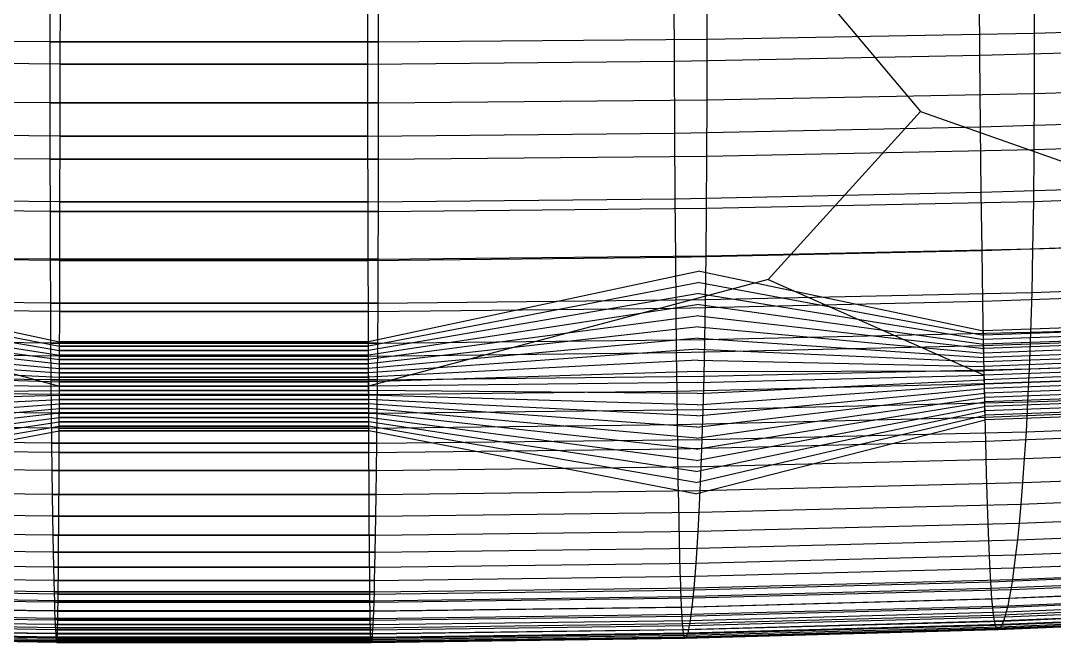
# Model space of a CAD drawing. Extents: x -483 to 483, y 0 to 271.
# Drawn here: x -17.4 to 75.5, y 0.1 to 55.9 of the extents above; entities that cross this region are included whole.
import ezdxf

# ---------------------------------------------------------------- set-up
doc = ezdxf.new("R2010")
doc.units = 0

msp = doc.modelspace()

# ---------------------------------------------------------------- linework, layer by layer
at = {"layer": 'default', "color": 1, "linetype": 'CONTINUOUS'}
for p, q in [((34.955, 81.644, 702.507), (63.481, 47.784, 293.899)), ((63.481, 47.784, 293.899), (49.802, 32.685, 120.089)), ((63.481, 47.784, 293.899), (101.497, 34.378, 123.605)), ((-49.802, 32.685, 120.089), (-13.891, 23.08, 13.688)), ((-43.635, 33.411, -22.174), (-13.877, 27.08, 14.487)), ((43.635, 33.411, -22.174), (13.877, 27.08, 14.487)), ((49.802, 32.685, 120.089), (13.891, 23.08, 13.688)), ((49.802, 32.685, 120.089), (69.2, 24.065, 16.693)), ((-43.616, 32.411, -21.831), (-13.878, 26.68, 14.413)), ((43.616, 32.411, -21.831), (13.878, 26.68, 14.413)), ((-43.597, 31.411, -21.488), (-13.88, 26.28, 14.339)), ((43.597, 31.411, -21.488), (13.88, 26.28, 14.339)), ((-43.578, 30.411, -21.145), (-13.881, 25.88, 14.265)), ((43.578, 30.411, -21.145), (13.881, 25.88, 14.265)), ((-43.559, 29.411, -20.802), (-13.882, 25.48, 14.184)), ((43.559, 29.411, -20.802), (13.882, 25.48, 14.184)), ((-43.54, 28.411, -20.459), (-13.884, 25.08, 14.101)), ((43.54, 28.411, -20.459), (13.884, 25.08, 14.101)), ((-43.521, 27.411, -20.116), (-13.885, 24.68, 14.019)), ((43.521, 27.411, -20.116), (13.885, 24.68, 14.019)), ((-43.502, 26.411, -19.772), (-13.887, 24.28, 13.936)), ((43.502, 26.411, -19.772), (13.887, 24.28, 13.936)), ((-43.483, 25.411, -19.429), (-13.888, 23.88, 13.853)), ((43.483, 25.411, -19.429), (13.888, 23.88, 13.853)), ((-43.464, 24.411, -19.086), (-13.89, 23.48, 13.771)), ((43.464, 24.411, -19.086), (13.89, 23.48, 13.771)), ((-43.445, 23.411, -18.743), (-13.891, 23.08, 13.688)), ((43.445, 23.411, -18.743), (13.891, 23.08, 13.688)), ((-43.426, 22.411, -18.4), (-13.892, 22.68, 13.605)), ((43.426, 22.411, -18.4), (13.892, 22.68, 13.605)), ((-43.407, 21.411, -18.057), (-13.894, 22.28, 13.522)), ((-43.388, 20.411, -17.714), (-13.896, 21.88, 13.43)), ((-43.369, 19.411, -17.371), (-13.897, 21.48, 13.338)), ((43.407, 21.411, -18.057), (13.894, 22.28, 13.522)), ((43.388, 20.411, -17.714), (13.896, 21.88, 13.43)), ((43.369, 19.411, -17.371), (13.897, 21.48, 13.338)), ((-43.35, 18.41, -17.028), (-13.899, 21.08, 13.247)), ((-43.331, 17.41, -16.685), (-13.9, 20.68, 13.155)), ((43.35, 18.41, -17.028), (13.899, 21.08, 13.247)), ((43.331, 17.41, -16.685), (13.9, 20.68, 13.155)), ((-43.312, 16.41, -16.342), (-13.902, 20.28, 13.063)), ((-43.293, 15.41, -15.999), (-13.904, 19.88, 12.972)), ((43.312, 16.41, -16.342), (13.902, 20.28, 13.063)), ((43.293, 15.41, -15.999), (13.904, 19.88, 12.972)), ((-43.274, 14.41, -15.655), (-13.905, 19.48, 12.88)), ((-43.255, 13.41, -15.312), (-13.907, 19.08, 12.783)), ((43.274, 14.41, -15.655), (13.905, 19.48, 12.88)), ((43.255, 13.41, -15.312), (13.907, 19.08, 12.783)), ((69.33, 18.146, 15.304), (96.813, 19.181, 18.3)), ((41.67, 17.458, 13.299), (69.33, 18.146, 15.304)), ((69.407, 15.186, 14.475), (69.33, 18.146, 15.304)), ((-13.916, 17.119, 12.287), (-41.67, 17.458, 13.299)), ((-13.93, 14.139, 11.451), (-13.916, 17.119, 12.287)), ((-13.916, 17.119, 12.287), (13.916, 17.119, 12.287)), ((13.916, 17.119, 12.287), (-13.916, 17.119, 12.287)), ((13.916, 17.119, 12.287), (41.67, 17.458, 13.299)), ((13.93, 14.139, 11.451), (13.916, 17.119, 12.287)), ((41.716, 14.485, 12.465), (41.67, 17.458, 13.299)), ((69.462, 13.341, 13.894), (69.407, 15.186, 14.475)), ((-13.941, 12.28, 10.864), (-13.93, 14.139, 11.451)), ((13.941, 12.28, 10.864), (13.93, 14.139, 11.451)), ((41.748, 12.63, 11.88), (41.716, 14.485, 12.465)), ((69.521, 11.53, 13.259), (69.462, 13.341, 13.894)), ((-13.952, 10.457, 10.223), (-13.941, 12.28, 10.864)), ((13.952, 10.457, 10.223), (13.941, 12.28, 10.864)), ((41.784, 10.811, 11.241), (41.748, 12.63, 11.88)), ((69.581, 9.916, 12.618), (69.521, 11.53, 13.259)), ((-13.963, 8.831, 9.575), (-13.952, 10.457, 10.223)), ((13.963, 8.831, 9.575), (13.952, 10.457, 10.223)), ((41.82, 9.189, 10.596), (41.784, 10.811, 11.241)), ((69.642, 8.466, 11.968), (69.581, 9.916, 12.618)), ((-13.975, 7.371, 8.919), (-13.963, 8.831, 9.575)), ((13.975, 7.371, 8.919), (13.963, 8.831, 9.575)), ((41.856, 7.732, 9.942), (41.82, 9.189, 10.596)), ((69.704, 7.161, 11.304), (69.642, 8.466, 11.968)), ((41.893, 6.422, 9.273), (41.856, 7.732, 9.942)), ((-13.987, 6.057, 8.248), (-13.975, 7.371, 8.919)), ((13.987, 6.057, 8.248), (13.975, 7.371, 8.919)), ((69.767, 5.98, 10.627), (69.704, 7.161, 11.304)), ((69.796, 5.501, 10.32), (97.464, 6.628, 13.366)), ((-13.999, 4.867, 7.565), (-13.987, 6.057, 8.248)), ((13.999, 4.867, 7.565), (13.987, 6.057, 8.248)), ((41.931, 5.235, 8.592), (41.893, 6.422, 9.273)), ((69.796, 5.501, 10.32), (69.767, 5.98, 10.627)), ((-14.004, 4.385, 7.254), (-41.948, 4.754, 8.283)), ((-14.004, 4.385, 7.254), (-13.999, 4.867, 7.565)), ((14.004, 4.385, 7.254), (13.999, 4.867, 7.565)), ((14.004, 4.385, 7.254), (41.948, 4.754, 8.283)), ((41.948, 4.754, 8.283), (41.931, 5.235, 8.592)), ((41.948, 4.754, 8.283), (69.796, 5.501, 10.32)), ((-14.004, 4.385, 7.254), (14.004, 4.385, 7.254)), ((14.004, 4.385, 7.254), (-14.004, 4.385, 7.254))]:
    msp.add_line(p, q, dxfattribs=at)
at = {"layer": 'default', "color": 5, "linetype": 'CONTINUOUS'}
for p, q in [((73.681, 60.675, -31.245), (73.694, 54.83, -31.388)), ((-14.746, 59.917, -34.804), (-14.748, 54.032, -34.945)), ((14.746, 59.917, -34.804), (14.748, 54.032, -34.945)), ((44.268, 60.166, -33.611), (44.276, 54.295, -33.753)), ((44.276, 54.295, -33.753), (73.694, 54.83, -31.388)), ((73.694, 54.83, -31.388), (73.688, 49.389, -31.319)), ((73.694, 54.83, -31.388), (102.897, 55.634, -27.848)), ((-14.748, 54.032, -34.945), (-44.276, 54.295, -33.753)), ((-14.748, 54.032, -34.945), (-14.747, 48.554, -34.873)), ((-14.748, 54.032, -34.945), (14.748, 54.032, -34.945)), ((14.748, 54.032, -34.945), (-14.748, 54.032, -34.945)), ((14.748, 54.032, -34.945), (14.747, 48.554, -34.873)), ((14.748, 54.032, -34.945), (44.276, 54.295, -33.753)), ((44.276, 54.295, -33.753), (44.272, 48.829, -33.682)), ((73.688, 49.389, -31.319), (102.888, 50.232, -27.783)), ((44.272, 48.829, -33.682), (73.688, 49.389, -31.319)), ((73.688, 49.389, -31.319), (73.662, 44.349, -31.04)), ((-14.747, 48.554, -34.873), (-44.272, 48.829, -33.682)), ((-14.747, 48.554, -34.873), (-14.742, 43.479, -34.587)), ((-14.747, 48.554, -34.873), (14.747, 48.554, -34.873)), ((14.747, 48.554, -34.873), (-14.747, 48.554, -34.873)), ((14.747, 48.554, -34.873), (14.742, 43.479, -34.587)), ((14.747, 48.554, -34.873), (44.272, 48.829, -33.682)), ((44.272, 48.829, -33.682), (44.256, 43.766, -33.399)), ((73.662, 44.349, -31.04), (102.852, 45.227, -27.509)), ((-14.742, 43.479, -34.587), (-44.256, 43.766, -33.399)), ((14.742, 43.479, -34.587), (44.256, 43.766, -33.399)), ((44.256, 43.766, -33.399), (44.228, 39.092, -32.892)), ((44.256, 43.766, -33.399), (73.662, 44.349, -31.04)), ((73.662, 44.349, -31.04), (73.615, 39.697, -30.539)), ((-14.742, 43.479, -34.587), (-14.733, 38.794, -34.078)), ((-14.742, 43.479, -34.587), (14.742, 43.479, -34.587)), ((14.742, 43.479, -34.587), (-14.742, 43.479, -34.587)), ((14.742, 43.479, -34.587), (14.733, 38.794, -34.078)), ((73.615, 39.697, -30.539), (102.787, 40.606, -27.017)), ((-14.733, 38.794, -34.078), (-44.228, 39.092, -32.892)), ((14.733, 38.794, -34.078), (44.228, 39.092, -32.892)), ((44.228, 39.092, -32.892), (44.188, 34.799, -32.176)), ((44.228, 39.092, -32.892), (73.615, 39.697, -30.539)), ((73.615, 39.697, -30.539), (73.549, 35.423, -29.83)), ((-14.733, 38.794, -34.078), (-14.72, 34.492, -33.359)), ((-14.733, 38.794, -34.078), (14.733, 38.794, -34.078)), ((14.733, 38.794, -34.078), (-14.733, 38.794, -34.078)), ((14.733, 38.794, -34.078), (14.72, 34.492, -33.359)), ((73.549, 35.423, -29.83), (102.695, 36.362, -26.318)), ((44.188, 34.799, -32.176), (73.549, 35.423, -29.83)), ((73.549, 35.423, -29.83), (73.463, 31.505, -28.915)), ((-14.72, 34.492, -33.359), (-44.188, 34.799, -32.176)), ((-14.72, 34.492, -33.359), (-14.704, 30.547, -32.432)), ((-14.72, 34.492, -33.359), (14.72, 34.492, -33.359)), ((14.72, 34.492, -33.359), (-14.72, 34.492, -33.359)), ((14.72, 34.492, -33.359), (14.704, 30.547, -32.432)), ((14.72, 34.492, -33.359), (44.188, 34.799, -32.176)), ((44.188, 34.799, -32.176), (44.137, 30.863, -31.253)), ((43.635, 33.411, -22.174), (69.126, 28.064, 17.49)), ((43.616, 32.411, -21.831), (69.132, 27.664, 17.416)), ((73.463, 31.505, -28.915), (102.576, 32.471, -25.415)), ((-14.704, 30.547, -32.432), (-44.137, 30.863, -31.253)), ((14.704, 30.547, -32.432), (44.137, 30.863, -31.253)), ((43.597, 31.411, -21.488), (69.139, 27.264, 17.342)), ((44.137, 30.863, -31.253), (44.075, 27.265, -30.129)), ((44.137, 30.863, -31.253), (73.463, 31.505, -28.915)), ((73.463, 31.505, -28.915), (73.359, 27.923, -27.8)), ((-14.704, 30.547, -32.432), (-14.684, 26.941, -31.303)), ((-14.704, 30.547, -32.432), (14.704, 30.547, -32.432)), ((14.704, 30.547, -32.432), (-14.704, 30.547, -32.432)), ((14.704, 30.547, -32.432), (14.684, 26.941, -31.303)), ((43.578, 30.411, -21.145), (69.146, 26.864, 17.268)), ((43.559, 29.411, -20.802), (69.154, 26.464, 17.188)), ((73.359, 27.923, -27.8), (102.431, 28.913, -24.315)), ((43.54, 28.411, -20.459), (69.161, 26.064, 17.105)), ((44.075, 27.265, -30.129), (73.359, 27.923, -27.8)), ((73.359, 27.923, -27.8), (73.237, 24.65, -26.499)), ((-14.684, 26.941, -31.303), (-44.075, 27.265, -30.129)), ((-14.684, 26.941, -31.303), (-14.661, 23.646, -29.985)), ((-14.684, 26.941, -31.303), (14.684, 26.941, -31.303)), ((14.684, 26.941, -31.303), (-14.684, 26.941, -31.303)), ((14.684, 26.941, -31.303), (14.661, 23.646, -29.985)), ((14.684, 26.941, -31.303), (44.075, 27.265, -30.129)), ((43.521, 27.411, -20.116), (69.169, 25.664, 17.023)), ((44.075, 27.265, -30.129), (44.002, 23.978, -28.817)), ((43.502, 26.411, -19.772), (69.177, 25.264, 16.94)), ((43.483, 25.411, -19.429), (69.185, 24.864, 16.858)), ((73.237, 24.65, -26.499), (102.262, 25.663, -23.03)), ((43.464, 24.411, -19.086), (69.192, 24.465, 16.775)), ((44.002, 23.978, -28.817), (73.237, 24.65, -26.499)), ((73.237, 24.65, -26.499), (73.101, 21.676, -25.038)), ((-14.661, 23.646, -29.985), (-44.002, 23.978, -28.817)), ((-14.661, 23.646, -29.985), (-14.635, 20.652, -28.507)), ((-14.661, 23.646, -29.985), (14.661, 23.646, -29.985)), ((14.661, 23.646, -29.985), (-14.661, 23.646, -29.985)), ((14.661, 23.646, -29.985), (14.635, 20.652, -28.507)), ((14.661, 23.646, -29.985), (44.002, 23.978, -28.817)), ((43.407, 21.411, -18.057), (69.216, 23.265, 16.526)), ((43.426, 22.411, -18.4), (69.208, 23.665, 16.61)), ((43.445, 23.411, -18.743), (69.2, 24.065, 16.693)), ((44.002, 23.978, -28.817), (43.921, 20.99, -27.345)), ((43.369, 19.411, -17.371), (69.233, 22.465, 16.343)), ((43.388, 20.411, -17.714), (69.224, 22.865, 16.435)), ((73.101, 21.676, -25.038), (102.071, 22.709, -21.588)), ((43.331, 17.41, -16.685), (69.25, 21.665, 16.16)), ((43.35, 18.41, -17.028), (69.241, 22.065, 16.252)), ((43.921, 20.99, -27.345), (73.101, 21.676, -25.038)), ((73.101, 21.676, -25.038), (72.954, 18.99, -23.468)), ((-14.635, 20.652, -28.507), (-43.921, 20.99, -27.345)), ((-14.635, 20.652, -28.507), (-14.607, 17.948, -26.918)), ((-14.635, 20.652, -28.507), (14.635, 20.652, -28.507)), ((14.635, 20.652, -28.507), (-14.635, 20.652, -28.507)), ((14.635, 20.652, -28.507), (14.607, 17.948, -26.918)), ((14.635, 20.652, -28.507), (43.921, 20.99, -27.345)), ((43.274, 14.41, -15.655), (69.275, 20.465, 15.886)), ((43.293, 15.41, -15.999), (69.267, 20.865, 15.977)), ((43.312, 16.41, -16.342), (69.258, 21.265, 16.069)), ((43.921, 20.99, -27.345), (43.833, 18.292, -25.761)), ((43.255, 13.41, -15.312), (69.285, 20.065, 15.789)), ((72.954, 18.99, -23.468), (101.867, 20.04, -20.036)), ((43.833, 18.292, -25.761), (72.954, 18.99, -23.468)), ((72.954, 18.99, -23.468), (72.8, 16.573, -21.826)), ((-14.607, 17.948, -26.918), (-43.833, 18.292, -25.761)), ((-14.607, 17.948, -26.918), (-14.578, 15.515, -25.256)), ((-14.607, 17.948, -26.918), (14.607, 17.948, -26.918)), ((14.607, 17.948, -26.918), (-14.607, 17.948, -26.918)), ((14.607, 17.948, -26.918), (14.578, 15.515, -25.256)), ((14.607, 17.948, -26.918), (43.833, 18.292, -25.761)), ((43.833, 18.292, -25.761), (43.742, 15.864, -24.107)), ((72.8, 16.573, -21.826), (101.653, 17.639, -18.414)), ((-14.578, 15.515, -25.256), (-43.742, 15.864, -24.107)), ((14.578, 15.515, -25.256), (43.742, 15.864, -24.107)), ((43.742, 15.864, -24.107), (43.648, 13.696, -22.422)), ((43.742, 15.864, -24.107), (72.8, 16.573, -21.826)), ((72.8, 16.573, -21.826), (72.644, 14.414, -20.155)), ((-14.578, 15.515, -25.256), (-14.548, 13.342, -23.565)), ((-14.578, 15.515, -25.256), (14.578, 15.515, -25.256)), ((14.578, 15.515, -25.256), (-14.578, 15.515, -25.256)), ((14.578, 15.515, -25.256), (14.548, 13.342, -23.565)), ((72.644, 14.414, -20.155), (101.435, 15.494, -16.762)), ((43.648, 13.696, -22.422), (72.644, 14.414, -20.155)), ((72.644, 14.414, -20.155), (72.487, 12.486, -18.468)), ((-14.548, 13.342, -23.565), (-43.648, 13.696, -22.422)), ((-14.548, 13.342, -23.565), (-14.518, 11.402, -21.858)), ((-14.548, 13.342, -23.565), (14.548, 13.342, -23.565)), ((14.548, 13.342, -23.565), (-14.548, 13.342, -23.565)), ((14.548, 13.342, -23.565), (14.518, 11.402, -21.858)), ((14.548, 13.342, -23.565), (43.648, 13.696, -22.422)), ((43.648, 13.696, -22.422), (43.554, 11.76, -20.722)), ((72.487, 12.486, -18.468), (101.216, 13.579, -15.095)), ((43.554, 11.76, -20.722), (72.487, 12.486, -18.468)), ((72.487, 12.486, -18.468), (72.33, 10.774, -16.79)), ((-14.518, 11.402, -21.858), (-43.554, 11.76, -20.722)), ((-14.518, 11.402, -21.858), (-14.488, 9.679, -20.16)), ((-14.518, 11.402, -21.858), (14.518, 11.402, -21.858)), ((14.518, 11.402, -21.858), (-14.518, 11.402, -21.858)), ((14.518, 11.402, -21.858), (14.488, 9.679, -20.16)), ((14.518, 11.402, -21.858), (43.554, 11.76, -20.722)), ((43.554, 11.76, -20.722), (43.46, 10.041, -19.03)), ((72.33, 10.774, -16.79), (100.997, 11.878, -13.437)), ((43.46, 10.041, -19.03), (72.33, 10.774, -16.79)), ((72.33, 10.774, -16.79), (72.175, 9.258, -15.132)), ((72.175, 9.258, -15.132), (100.781, 10.372, -11.799)), ((-14.488, 9.679, -20.16), (-43.46, 10.041, -19.03)), ((-14.488, 9.679, -20.16), (-14.458, 8.154, -18.484)), ((-14.488, 9.679, -20.16), (14.488, 9.679, -20.16)), ((14.488, 9.679, -20.16), (-14.488, 9.679, -20.16)), ((14.488, 9.679, -20.16), (14.458, 8.154, -18.484)), ((14.488, 9.679, -20.16), (43.46, 10.041, -19.03)), ((43.46, 10.041, -19.03), (43.368, 8.519, -17.36)), ((-14.458, 8.154, -18.484), (-43.368, 8.519, -17.36)), ((14.458, 8.154, -18.484), (43.368, 8.519, -17.36)), ((43.368, 8.519, -17.36), (43.277, 7.172, -15.726)), ((43.368, 8.519, -17.36), (72.175, 9.258, -15.132)), ((72.175, 9.258, -15.132), (72.023, 7.917, -13.511)), ((72.023, 7.917, -13.511), (100.57, 9.039, -10.197)), ((-14.458, 8.154, -18.484), (-14.429, 6.805, -16.843)), ((-14.458, 8.154, -18.484), (14.458, 8.154, -18.484)), ((14.458, 8.154, -18.484), (-14.458, 8.154, -18.484)), ((14.458, 8.154, -18.484), (14.429, 6.805, -16.843)), ((43.277, 7.172, -15.726), (72.023, 7.917, -13.511)), ((72.023, 7.917, -13.511), (71.875, 6.738, -11.922)), ((71.875, 6.738, -11.922), (100.363, 7.867, -8.626)), ((-14.429, 6.805, -16.843), (-43.277, 7.172, -15.726)), ((-14.429, 6.805, -16.843), (-14.401, 5.618, -15.236)), ((-14.429, 6.805, -16.843), (14.429, 6.805, -16.843)), ((14.429, 6.805, -16.843), (-14.429, 6.805, -16.843)), ((14.429, 6.805, -16.843), (14.401, 5.618, -15.236)), ((14.429, 6.805, -16.843), (43.277, 7.172, -15.726)), ((43.277, 7.172, -15.726), (43.189, 5.988, -14.125)), ((43.189, 5.988, -14.125), (71.875, 6.738, -11.922)), ((71.73, 5.704, -10.374), (100.161, 6.84, -7.096)), ((71.875, 6.738, -11.922), (71.73, 5.704, -10.374)), ((-14.401, 5.618, -15.236), (-43.189, 5.988, -14.125)), ((-14.401, 5.618, -15.236), (-14.373, 4.577, -13.671)), ((-14.401, 5.618, -15.236), (14.401, 5.618, -15.236)), ((14.401, 5.618, -15.236), (-14.401, 5.618, -15.236)), ((14.401, 5.618, -15.236), (14.373, 4.577, -13.671)), ((14.401, 5.618, -15.236), (43.189, 5.988, -14.125)), ((43.189, 5.988, -14.125), (43.102, 4.95, -12.565)), ((43.102, 4.95, -12.565), (71.73, 5.704, -10.374)), ((69.831, 4.912, 9.942), (97.513, 6.043, 12.992)), ((71.588, 4.799, -8.857), (99.963, 5.94, -5.596)), ((71.73, 5.704, -10.374), (71.588, 4.799, -8.857)), ((-14.373, 4.577, -13.671), (-43.102, 4.95, -12.565)), ((14.373, 4.577, -13.671), (43.102, 4.95, -12.565)), ((41.969, 4.162, 7.902), (41.948, 4.754, 8.283)), ((41.969, 4.162, 7.902), (69.831, 4.912, 9.942)), ((43.102, 4.95, -12.565), (43.018, 4.041, -11.036)), ((43.018, 4.041, -11.036), (71.588, 4.799, -8.857)), ((69.831, 4.912, 9.942), (69.796, 5.501, 10.32)), ((69.896, 3.971, 9.245), (69.831, 4.912, 9.942)), ((69.896, 3.971, 9.245), (97.604, 5.108, 12.302)), ((71.45, 4.015, -7.375), (99.77, 5.161, -4.131)), ((71.588, 4.799, -8.857), (71.45, 4.015, -7.375)), ((-14.346, 3.667, -12.136), (-43.018, 4.041, -11.036)), ((-14.011, 3.792, 6.872), (-41.969, 4.162, 7.902)), ((-14.373, 4.577, -13.671), (-14.346, 3.667, -12.136)), ((-14.373, 4.577, -13.671), (14.373, 4.577, -13.671)), ((14.373, 4.577, -13.671), (-14.373, 4.577, -13.671)), ((-14.024, 2.843, 6.168), (-14.011, 3.792, 6.872)), ((-14.011, 3.792, 6.872), (-14.004, 4.385, 7.254)), ((-14.011, 3.792, 6.872), (14.011, 3.792, 6.872)), ((14.011, 3.792, 6.872), (-14.011, 3.792, 6.872)), ((14.011, 3.792, 6.872), (14.004, 4.385, 7.254)), ((14.011, 3.792, 6.872), (41.969, 4.162, 7.902)), ((14.024, 2.843, 6.168), (14.011, 3.792, 6.872)), ((14.373, 4.577, -13.671), (14.346, 3.667, -12.136)), ((14.346, 3.667, -12.136), (43.018, 4.041, -11.036)), ((42.008, 3.216, 7.2), (41.969, 4.162, 7.902)), ((42.008, 3.216, 7.2), (69.896, 3.971, 9.245)), ((43.018, 4.041, -11.036), (42.935, 3.254, -9.543)), ((42.935, 3.254, -9.543), (71.45, 4.015, -7.375)), ((69.965, 3.167, 8.509), (69.896, 3.971, 9.245)), ((69.965, 3.167, 8.509), (97.7, 4.31, 11.574)), ((71.184, 2.786, -4.532), (99.4, 3.94, -1.322)), ((71.315, 3.347, -5.931), (99.582, 4.497, -2.705)), ((71.45, 4.015, -7.375), (71.315, 3.347, -5.931)), ((-14.32, 2.879, -10.637), (-42.935, 3.254, -9.543)), ((-14.024, 2.843, 6.168), (-42.008, 3.216, 7.2)), ((-14.346, 3.667, -12.136), (-14.32, 2.879, -10.637)), ((-14.346, 3.667, -12.136), (14.346, 3.667, -12.136)), ((14.346, 3.667, -12.136), (-14.346, 3.667, -12.136)), ((-14.32, 2.879, -10.637), (-14.294, 2.207, -9.177)), ((-14.32, 2.879, -10.637), (14.32, 2.879, -10.637)), ((14.32, 2.879, -10.637), (-14.32, 2.879, -10.637)), ((-14.037, 2.033, 5.424), (-14.024, 2.843, 6.168)), ((-14.024, 2.843, 6.168), (14.024, 2.843, 6.168)), ((14.024, 2.843, 6.168), (-14.024, 2.843, 6.168)), ((14.024, 2.843, 6.168), (42.008, 3.216, 7.2)), ((14.037, 2.033, 5.424), (14.024, 2.843, 6.168)), ((14.32, 2.879, -10.637), (14.294, 2.207, -9.177)), ((14.346, 3.667, -12.136), (14.32, 2.879, -10.637)), ((14.32, 2.879, -10.637), (42.935, 3.254, -9.543)), ((42.049, 2.408, 6.459), (42.008, 3.216, 7.2)), ((42.049, 2.408, 6.459), (69.965, 3.167, 8.509)), ((42.854, 2.583, -8.089), (71.315, 3.347, -5.931)), ((42.935, 3.254, -9.543), (42.854, 2.583, -8.089)), ((70.04, 2.5, 7.702), (69.965, 3.167, 8.509)), ((70.04, 2.5, 7.702), (97.805, 3.649, 10.775)), ((70.121, 1.973, 6.838), (97.918, 3.126, 9.921)), ((70.819, 1.678, -0.628), (98.891, 2.837, 2.539)), ((70.936, 1.967, -1.878), (99.054, 3.124, 1.303)), ((71.058, 2.331, -3.187), (99.224, 3.487, 0.008)), ((71.315, 3.347, -5.931), (71.184, 2.786, -4.532)), ((-14.294, 2.207, -9.177), (-42.854, 2.583, -8.089)), ((-14.269, 1.643, -7.762), (-42.776, 2.021, -6.679)), ((-14.037, 2.033, 5.424), (-42.049, 2.408, 6.459)), ((-14.294, 2.207, -9.177), (-14.269, 1.643, -7.762)), ((-14.294, 2.207, -9.177), (14.294, 2.207, -9.177)), ((14.294, 2.207, -9.177), (-14.294, 2.207, -9.177)), ((-14.051, 1.361, 4.609), (-14.037, 2.033, 5.424)), ((-14.037, 2.033, 5.424), (14.037, 2.033, 5.424)), ((14.037, 2.033, 5.424), (-14.037, 2.033, 5.424)), ((14.037, 2.033, 5.424), (42.049, 2.408, 6.459)), ((14.051, 1.361, 4.609), (14.037, 2.033, 5.424)), ((14.294, 2.207, -9.177), (14.269, 1.643, -7.762)), ((14.269, 1.643, -7.762), (42.776, 2.021, -6.679)), ((14.294, 2.207, -9.177), (42.854, 2.583, -8.089)), ((42.094, 1.738, 5.646), (42.049, 2.408, 6.459)), ((42.094, 1.738, 5.646), (70.04, 2.5, 7.702)), ((42.142, 1.208, 4.777), (70.121, 1.973, 6.838)), ((42.628, 1.199, -4.004), (70.936, 1.967, -1.878)), ((42.701, 1.564, -5.324), (71.058, 2.331, -3.187)), ((42.776, 2.021, -6.679), (42.701, 1.564, -5.324)), ((42.776, 2.021, -6.679), (71.184, 2.786, -4.532)), ((42.854, 2.583, -8.089), (42.776, 2.021, -6.679)), ((70.121, 1.973, 6.838), (70.04, 2.5, 7.702)), ((70.21, 1.583, 5.889), (70.121, 1.973, 6.838)), ((70.21, 1.583, 5.889), (98.041, 2.739, 8.982)), ((70.282, 1.328, 5.121), (98.142, 2.486, 8.222)), ((70.443, 1.205, 3.394), (98.367, 2.365, 6.515)), ((70.455, 1.2, 3.272), (98.383, 2.36, 6.394)), ((70.599, 1.29, 1.73), (98.584, 2.45, 4.87)), ((70.7, 1.454, 0.649), (98.724, 2.614, 3.801)), ((70.936, 1.967, -1.878), (70.819, 1.678, -0.628)), ((71.058, 2.331, -3.187), (70.936, 1.967, -1.878)), ((71.184, 2.786, -4.532), (71.058, 2.331, -3.187)), ((-14.245, 1.185, -6.402), (-42.701, 1.564, -5.324)), ((-14.222, 0.819, -5.077), (-42.628, 1.199, -4.004)), ((-14.066, 0.83, 3.736), (-42.142, 1.208, 4.777)), ((-14.051, 1.361, 4.609), (-42.094, 1.738, 5.646)), ((-14.269, 1.643, -7.762), (-14.245, 1.185, -6.402)), ((-14.269, 1.643, -7.762), (14.269, 1.643, -7.762)), ((14.269, 1.643, -7.762), (-14.269, 1.643, -7.762)), ((-14.245, 1.185, -6.402), (-14.222, 0.819, -5.077)), ((-14.245, 1.185, -6.402), (14.245, 1.185, -6.402)), ((14.245, 1.185, -6.402), (-14.245, 1.185, -6.402)), ((-14.066, 0.83, 3.736), (-14.051, 1.361, 4.609)), ((-14.051, 1.361, 4.609), (14.051, 1.361, 4.609)), ((14.051, 1.361, 4.609), (-14.051, 1.361, 4.609)), ((14.051, 1.361, 4.609), (42.094, 1.738, 5.646)), ((14.066, 0.83, 3.736), (14.051, 1.361, 4.609)), ((14.066, 0.83, 3.736), (42.142, 1.208, 4.777)), ((14.222, 0.819, -5.077), (42.628, 1.199, -4.004)), ((14.245, 1.185, -6.402), (14.222, 0.819, -5.077)), ((14.269, 1.643, -7.762), (14.245, 1.185, -6.402)), ((14.245, 1.185, -6.402), (42.701, 1.564, -5.324)), ((42.142, 1.208, 4.777), (42.094, 1.738, 5.646)), ((42.195, 0.816, 3.82), (42.142, 1.208, 4.777)), ((42.195, 0.816, 3.82), (70.21, 1.583, 5.889)), ((42.238, 0.559, 3.046), (70.282, 1.328, 5.121)), ((42.334, 0.435, 1.307), (70.443, 1.205, 3.394)), ((42.341, 0.43, 1.184), (70.455, 1.2, 3.272)), ((42.427, 0.519, -0.37), (70.599, 1.29, 1.73)), ((42.487, 0.685, -1.458), (70.7, 1.454, 0.649)), ((42.558, 0.909, -2.745), (70.819, 1.678, -0.628)), ((42.628, 1.199, -4.004), (42.558, 0.909, -2.745)), ((42.701, 1.564, -5.324), (42.628, 1.199, -4.004)), ((70.282, 1.328, 5.121), (70.21, 1.583, 5.889)), ((70.443, 1.205, 3.394), (70.282, 1.328, 5.121)), ((70.455, 1.2, 3.272), (70.443, 1.205, 3.394)), ((70.599, 1.29, 1.73), (70.455, 1.2, 3.272)), ((70.7, 1.454, 0.649), (70.599, 1.29, 1.73)), ((70.819, 1.678, -0.628), (70.7, 1.454, 0.649)), ((-14.2, 0.53, -3.813), (-42.558, 0.909, -2.745)), ((-14.177, 0.305, -2.522), (-42.487, 0.685, -1.458)), ((-14.157, 0.139, -1.429), (-42.427, 0.519, -0.37)), ((-14.13, 0.05, 0.13), (-42.341, 0.43, 1.184)), ((-14.128, 0.055, 0.254), (-42.334, 0.435, 1.307)), ((-14.097, 0.18, 1.999), (-42.238, 0.559, 3.046)), ((-14.083, 0.437, 2.776), (-42.195, 0.816, 3.82)), ((-14.222, 0.819, -5.077), (-14.2, 0.53, -3.813)), ((-14.222, 0.819, -5.077), (14.222, 0.819, -5.077)), ((14.222, 0.819, -5.077), (-14.222, 0.819, -5.077)), ((-14.2, 0.53, -3.813), (-14.177, 0.305, -2.522)), ((-14.2, 0.53, -3.813), (14.2, 0.53, -3.813)), ((14.2, 0.53, -3.813), (-14.2, 0.53, -3.813)), ((-14.177, 0.305, -2.522), (-14.157, 0.139, -1.429)), ((-14.177, 0.305, -2.522), (14.177, 0.305, -2.522)), ((14.177, 0.305, -2.522), (-14.177, 0.305, -2.522)), ((-14.157, 0.139, -1.429), (-14.13, 0.05, 0.13)), ((-14.157, 0.139, -1.429), (14.157, 0.139, -1.429)), ((14.157, 0.139, -1.429), (-14.157, 0.139, -1.429)), ((-14.13, 0.05, 0.13), (-14.128, 0.055, 0.254)), ((-14.13, 0.05, 0.13), (14.13, 0.05, 0.13)), ((14.13, 0.05, 0.13), (-14.13, 0.05, 0.13)), ((-14.128, 0.055, 0.254), (-14.097, 0.18, 1.999)), ((-14.128, 0.055, 0.254), (14.128, 0.055, 0.254)), ((14.128, 0.055, 0.254), (-14.128, 0.055, 0.254)), ((-14.097, 0.18, 1.999), (-14.083, 0.437, 2.776)), ((-14.097, 0.18, 1.999), (14.097, 0.18, 1.999)), ((14.097, 0.18, 1.999), (-14.097, 0.18, 1.999)), ((-14.083, 0.437, 2.776), (-14.066, 0.83, 3.736)), ((-14.083, 0.437, 2.776), (14.083, 0.437, 2.776)), ((14.083, 0.437, 2.776), (-14.083, 0.437, 2.776)), ((-14.066, 0.83, 3.736), (14.066, 0.83, 3.736)), ((14.066, 0.83, 3.736), (-14.066, 0.83, 3.736)), ((14.083, 0.437, 2.776), (14.066, 0.83, 3.736)), ((14.083, 0.437, 2.776), (42.195, 0.816, 3.82)), ((14.097, 0.18, 1.999), (14.083, 0.437, 2.776)), ((14.097, 0.18, 1.999), (42.238, 0.559, 3.046)), ((14.128, 0.055, 0.254), (14.097, 0.18, 1.999)), ((14.128, 0.055, 0.254), (42.334, 0.435, 1.307)), ((14.13, 0.05, 0.13), (14.128, 0.055, 0.254)), ((14.13, 0.05, 0.13), (42.341, 0.43, 1.184)), ((14.157, 0.139, -1.429), (14.13, 0.05, 0.13)), ((14.157, 0.139, -1.429), (42.427, 0.519, -0.37)), ((14.177, 0.305, -2.522), (14.157, 0.139, -1.429)), ((14.177, 0.305, -2.522), (42.487, 0.685, -1.458)), ((14.2, 0.53, -3.813), (14.177, 0.305, -2.522)), ((14.2, 0.53, -3.813), (42.558, 0.909, -2.745)), ((14.222, 0.819, -5.077), (14.2, 0.53, -3.813)), ((42.238, 0.559, 3.046), (42.195, 0.816, 3.82)), ((42.334, 0.435, 1.307), (42.238, 0.559, 3.046)), ((42.341, 0.43, 1.184), (42.334, 0.435, 1.307)), ((42.427, 0.519, -0.37), (42.341, 0.43, 1.184)), ((42.487, 0.685, -1.458), (42.427, 0.519, -0.37)), ((42.558, 0.909, -2.745), (42.487, 0.685, -1.458))]:
    msp.add_line(p, q, dxfattribs=at)
at = {"layer": 'default', "color": 3, "linetype": 'CONTINUOUS'}
for p, q in [((68.815, 52.83, 20.815), (68.764, 59.686, 21.361)), ((-13.818, 52.046, 17.841), (-13.808, 58.95, 18.389)), ((13.818, 52.046, 17.841), (13.808, 58.95, 18.389)), ((41.363, 52.304, 18.839), (41.333, 59.192, 19.386)), ((68.815, 52.83, 20.815), (96.092, 53.619, 23.769)), ((-13.818, 52.046, 17.841), (-41.363, 52.304, 18.839)), ((-13.829, 45.565, 17.203), (-13.818, 52.046, 17.841)), ((-13.818, 52.046, 17.841), (13.818, 52.046, 17.841)), ((13.818, 52.046, 17.841), (-13.818, 52.046, 17.841)), ((13.818, 52.046, 17.841), (41.363, 52.304, 18.839)), ((13.829, 45.565, 17.203), (13.818, 52.046, 17.841)), ((41.363, 52.304, 18.839), (68.815, 52.83, 20.815)), ((41.398, 45.838, 18.202), (41.363, 52.304, 18.839)), ((68.874, 46.394, 20.18), (68.815, 52.83, 20.815)), ((68.874, 46.394, 20.18), (96.175, 47.229, 23.138)), ((-13.829, 45.565, 17.203), (-41.398, 45.838, 18.202)), ((-13.841, 39.653, 16.495), (-13.829, 45.565, 17.203)), ((-13.829, 45.565, 17.203), (13.829, 45.565, 17.203)), ((13.829, 45.565, 17.203), (-13.829, 45.565, 17.203)), ((13.829, 45.565, 17.203), (41.398, 45.838, 18.202)), ((13.841, 39.653, 16.495), (13.829, 45.565, 17.203)), ((41.398, 45.838, 18.202), (68.874, 46.394, 20.18)), ((41.437, 39.94, 17.496), (41.398, 45.838, 18.202)), ((68.94, 40.523, 19.478), (68.874, 46.394, 20.18)), ((68.94, 40.523, 19.478), (96.267, 41.399, 22.44)), ((-13.841, 39.653, 16.495), (-41.437, 39.94, 17.496)), ((13.841, 39.653, 16.495), (41.437, 39.94, 17.496)), ((41.437, 39.94, 17.496), (68.94, 40.523, 19.478)), ((41.479, 34.688, 16.745), (41.437, 39.94, 17.496)), ((69.01, 35.295, 18.731), (68.94, 40.523, 19.478)), ((-13.855, 34.389, 15.743), (-13.841, 39.653, 16.495)), ((-13.841, 39.653, 16.495), (13.841, 39.653, 16.495)), ((13.841, 39.653, 16.495), (-13.841, 39.653, 16.495)), ((13.855, 34.389, 15.743), (13.841, 39.653, 16.495)), ((41.479, 34.688, 16.745), (69.01, 35.295, 18.731)), ((69.01, 35.295, 18.731), (96.365, 36.208, 21.698)), ((69.08, 30.721, 17.981), (69.01, 35.295, 18.731)), ((-13.855, 34.389, 15.743), (-41.479, 34.688, 16.745)), ((-13.868, 29.783, 14.987), (-13.855, 34.389, 15.743)), ((-13.855, 34.389, 15.743), (13.855, 34.389, 15.743)), ((13.855, 34.389, 15.743), (-13.855, 34.389, 15.743)), ((13.855, 34.389, 15.743), (41.479, 34.688, 16.745)), ((13.868, 29.783, 14.987), (13.855, 34.389, 15.743)), ((41.521, 30.092, 15.992), (41.479, 34.688, 16.745)), ((69.08, 30.721, 17.981), (96.463, 31.667, 20.954)), ((41.521, 30.092, 15.992), (69.08, 30.721, 17.981)), ((69.148, 26.75, 17.247), (69.08, 30.721, 17.981)), ((-13.868, 29.783, 14.987), (-41.521, 30.092, 15.992)), ((-13.881, 25.784, 14.247), (-13.868, 29.783, 14.987)), ((-13.868, 29.783, 14.987), (13.868, 29.783, 14.987)), ((13.868, 29.783, 14.987), (-13.868, 29.783, 14.987)), ((13.868, 29.783, 14.987), (41.521, 30.092, 15.992)), ((13.881, 25.784, 14.247), (13.868, 29.783, 14.987)), ((41.562, 26.102, 15.254), (41.521, 30.092, 15.992)), ((69.148, 26.75, 17.247), (96.559, 27.724, 20.226)), ((-13.881, 25.784, 14.247), (-41.562, 26.102, 15.254)), ((13.881, 25.784, 14.247), (41.562, 26.102, 15.254)), ((41.562, 26.102, 15.254), (69.148, 26.75, 17.247)), ((41.601, 22.645, 14.539), (41.562, 26.102, 15.254)), ((69.215, 23.309, 16.537), (69.148, 26.75, 17.247)), ((-13.894, 22.319, 13.531), (-13.881, 25.784, 14.247)), ((-13.881, 25.784, 14.247), (13.881, 25.784, 14.247)), ((13.881, 25.784, 14.247), (-13.881, 25.784, 14.247)), ((13.894, 22.319, 13.531), (13.881, 25.784, 14.247)), ((69.215, 23.309, 16.537), (96.652, 24.307, 19.522)), ((41.601, 22.645, 14.539), (69.215, 23.309, 16.537)), ((69.279, 20.309, 15.85), (69.215, 23.309, 16.537)), ((-13.894, 22.319, 13.531), (-41.601, 22.645, 14.539)), ((-13.906, 19.298, 12.838), (-13.894, 22.319, 13.531)), ((-13.894, 22.319, 13.531), (13.894, 22.319, 13.531)), ((13.894, 22.319, 13.531), (-13.894, 22.319, 13.531)), ((13.894, 22.319, 13.531), (41.601, 22.645, 14.539)), ((13.906, 19.298, 12.838), (13.894, 22.319, 13.531)), ((41.639, 19.631, 13.849), (41.601, 22.645, 14.539)), ((69.279, 20.309, 15.85), (96.742, 21.328, 18.842)), ((-13.906, 19.298, 12.838), (-41.639, 19.631, 13.849)), ((13.906, 19.298, 12.838), (41.639, 19.631, 13.849)), ((41.639, 19.631, 13.849), (69.279, 20.309, 15.85)), ((41.67, 17.458, 13.299), (41.639, 19.631, 13.849)), ((69.33, 18.146, 15.304), (69.279, 20.309, 15.85)), ((-13.916, 17.119, 12.287), (-13.906, 19.298, 12.838)), ((-13.906, 19.298, 12.838), (13.906, 19.298, 12.838)), ((13.906, 19.298, 12.838), (-13.906, 19.298, 12.838)), ((13.916, 17.119, 12.287), (13.906, 19.298, 12.838)), ((69.33, 18.146, 15.304), (96.813, 19.181, 18.3)), ((41.67, 17.458, 13.299), (69.33, 18.146, 15.304)), ((-13.916, 17.119, 12.287), (-41.67, 17.458, 13.299)), ((-13.916, 17.119, 12.287), (13.916, 17.119, 12.287)), ((13.916, 17.119, 12.287), (-13.916, 17.119, 12.287)), ((13.916, 17.119, 12.287), (41.67, 17.458, 13.299))]:
    msp.add_line(p, q, dxfattribs=at)
at = {"layer": 'default', "color": 2, "linetype": 'CONTINUOUS'}
for p, q in [((96.527, 29.057, 20.472), (69.126, 28.064, 17.49)), ((69.132, 27.664, 17.416), (69.126, 28.064, 17.49)), ((96.536, 28.657, 20.399), (69.132, 27.664, 17.416)), ((96.546, 28.257, 20.325), (69.139, 27.264, 17.342)), ((-13.878, 26.68, 14.413), (-13.877, 27.08, 14.487)), ((-13.877, 27.08, 14.487), (13.877, 27.08, 14.487)), ((13.877, 27.08, 14.487), (-13.877, 27.08, 14.487)), ((13.878, 26.68, 14.413), (13.877, 27.08, 14.487)), ((69.139, 27.264, 17.342), (69.132, 27.664, 17.416)), ((69.146, 26.864, 17.268), (69.139, 27.264, 17.342)), ((96.556, 27.857, 20.251), (69.146, 26.864, 17.268)), ((96.566, 27.457, 20.171), (69.154, 26.464, 17.188)), ((96.577, 27.057, 20.089), (69.161, 26.064, 17.105)), ((-13.881, 25.88, 14.265), (-13.88, 26.28, 14.339)), ((-13.88, 26.28, 14.339), (-13.878, 26.68, 14.413)), ((-13.88, 26.28, 14.339), (13.88, 26.28, 14.339)), ((13.88, 26.28, 14.339), (-13.88, 26.28, 14.339)), ((-13.88, 26.28, 14.339), (-13.878, 26.28, 14.413)), ((-13.878, 26.68, 14.413), (13.878, 26.68, 14.413)), ((13.878, 26.68, 14.413), (-13.878, 26.68, 14.413)), ((-13.878, 26.68, 14.413), (-13.877, 26.68, 14.487)), ((13.878, 26.68, 14.413), (13.877, 26.68, 14.487)), ((13.88, 26.28, 14.339), (13.878, 26.68, 14.413)), ((13.88, 26.28, 14.339), (13.878, 26.28, 14.413)), ((13.881, 25.88, 14.265), (13.88, 26.28, 14.339)), ((69.154, 26.464, 17.188), (69.146, 26.864, 17.268)), ((69.161, 26.064, 17.105), (69.154, 26.464, 17.188)), ((69.169, 25.664, 17.023), (69.161, 26.064, 17.105)), ((96.588, 26.657, 20.006), (69.169, 25.664, 17.023)), ((96.599, 26.257, 19.924), (69.177, 25.264, 16.94)), ((-13.885, 24.68, 14.019), (-13.884, 25.08, 14.101)), ((-13.884, 25.08, 14.101), (-13.882, 25.48, 14.184)), ((-13.884, 25.08, 14.101), (13.884, 25.08, 14.101)), ((13.884, 25.08, 14.101), (-13.884, 25.08, 14.101)), ((-13.884, 25.08, 14.101), (-13.882, 25.08, 14.184)), ((-13.882, 25.48, 14.184), (-13.881, 25.88, 14.265)), ((-13.882, 25.48, 14.184), (13.882, 25.48, 14.184)), ((13.882, 25.48, 14.184), (-13.882, 25.48, 14.184)), ((-13.882, 25.48, 14.184), (-13.881, 25.48, 14.265)), ((-13.881, 25.88, 14.265), (13.881, 25.88, 14.265)), ((13.881, 25.88, 14.265), (-13.881, 25.88, 14.265)), ((-13.881, 25.88, 14.265), (-13.88, 25.88, 14.339)), ((13.881, 25.88, 14.265), (13.88, 25.88, 14.339)), ((13.882, 25.48, 14.184), (13.881, 25.88, 14.265)), ((13.882, 25.48, 14.184), (13.881, 25.48, 14.265)), ((13.884, 25.08, 14.101), (13.882, 25.48, 14.184)), ((13.884, 25.08, 14.101), (13.882, 25.08, 14.184)), ((13.885, 24.68, 14.019), (13.884, 25.08, 14.101)), ((69.177, 25.264, 16.94), (69.169, 25.664, 17.023)), ((69.185, 24.864, 16.858), (69.177, 25.264, 16.94)), ((96.61, 25.857, 19.842), (69.185, 24.864, 16.858)), ((96.621, 25.457, 19.759), (69.192, 24.465, 16.775)), ((-13.888, 23.88, 13.853), (-13.887, 24.28, 13.936)), ((-13.887, 24.28, 13.936), (-13.885, 24.68, 14.019)), ((-13.887, 24.28, 13.936), (13.887, 24.28, 13.936)), ((13.887, 24.28, 13.936), (-13.887, 24.28, 13.936)), ((-13.887, 24.28, 13.936), (-13.885, 24.28, 14.019)), ((-13.885, 24.68, 14.019), (13.885, 24.68, 14.019)), ((13.885, 24.68, 14.019), (-13.885, 24.68, 14.019)), ((-13.885, 24.68, 14.019), (-13.884, 24.68, 14.101)), ((13.885, 24.68, 14.019), (13.884, 24.68, 14.101)), ((13.887, 24.28, 13.936), (13.885, 24.68, 14.019)), ((13.887, 24.28, 13.936), (13.885, 24.28, 14.019)), ((13.888, 23.88, 13.853), (13.887, 24.28, 13.936)), ((69.192, 24.465, 16.775), (69.185, 24.864, 16.858)), ((69.2, 24.065, 16.693), (69.192, 24.465, 16.775)), ((96.632, 25.058, 19.677), (69.2, 24.065, 16.693)), ((96.642, 24.658, 19.594), (69.208, 23.665, 16.61)), ((96.653, 24.258, 19.511), (69.216, 23.265, 16.526)), ((-13.891, 23.08, 13.688), (-13.89, 23.48, 13.771)), ((-13.89, 23.48, 13.771), (-13.888, 23.88, 13.853)), ((-13.89, 23.48, 13.771), (13.89, 23.48, 13.771)), ((13.89, 23.48, 13.771), (-13.89, 23.48, 13.771)), ((-13.89, 23.48, 13.771), (-13.888, 23.48, 13.853)), ((-13.888, 23.88, 13.853), (13.888, 23.88, 13.853)), ((13.888, 23.88, 13.853), (-13.888, 23.88, 13.853)), ((-13.888, 23.88, 13.853), (-13.887, 23.88, 13.936)), ((13.888, 23.88, 13.853), (13.887, 23.88, 13.936)), ((13.89, 23.48, 13.771), (13.888, 23.88, 13.853)), ((13.89, 23.48, 13.771), (13.888, 23.48, 13.853)), ((13.891, 23.08, 13.688), (13.89, 23.48, 13.771)), ((69.208, 23.665, 16.61), (69.2, 24.065, 16.693)), ((69.216, 23.265, 16.526), (69.208, 23.665, 16.61)), ((69.224, 22.865, 16.435), (69.216, 23.265, 16.526)), ((96.666, 23.858, 19.42), (69.224, 22.865, 16.435)), ((96.678, 23.458, 19.328), (69.233, 22.465, 16.343)), ((-13.894, 22.28, 13.522), (-13.892, 22.68, 13.605)), ((-13.892, 22.68, 13.605), (-13.891, 23.08, 13.688)), ((-13.892, 22.68, 13.605), (13.892, 22.68, 13.605)), ((13.892, 22.68, 13.605), (-13.892, 22.68, 13.605)), ((-13.892, 22.68, 13.605), (-13.891, 22.68, 13.688)), ((-13.891, 23.08, 13.688), (13.891, 23.08, 13.688)), ((13.891, 23.08, 13.688), (-13.891, 23.08, 13.688)), ((-13.891, 23.08, 13.688), (-13.89, 23.08, 13.771)), ((13.891, 23.08, 13.688), (13.89, 23.08, 13.771)), ((13.892, 22.68, 13.605), (13.891, 23.08, 13.688)), ((13.892, 22.68, 13.605), (13.891, 22.68, 13.688)), ((13.894, 22.28, 13.522), (13.892, 22.68, 13.605)), ((69.233, 22.465, 16.343), (69.224, 22.865, 16.435)), ((69.241, 22.065, 16.252), (69.233, 22.465, 16.343)), ((96.69, 23.058, 19.237), (69.241, 22.065, 16.252)), ((96.702, 22.658, 19.145), (69.25, 21.665, 16.16)), ((-13.899, 21.08, 13.247), (-13.897, 21.48, 13.338)), ((-13.897, 21.48, 13.338), (-13.896, 21.88, 13.43)), ((-13.897, 21.48, 13.338), (13.897, 21.48, 13.338)), ((13.897, 21.48, 13.338), (-13.897, 21.48, 13.338)), ((-13.897, 21.48, 13.338), (-13.896, 21.48, 13.43)), ((-13.896, 21.88, 13.43), (-13.894, 22.28, 13.522)), ((-13.896, 21.88, 13.43), (13.896, 21.88, 13.43)), ((13.896, 21.88, 13.43), (-13.896, 21.88, 13.43)), ((-13.896, 21.88, 13.43), (-13.894, 21.88, 13.522)), ((-13.894, 22.28, 13.522), (13.894, 22.28, 13.522)), ((13.894, 22.28, 13.522), (-13.894, 22.28, 13.522)), ((-13.894, 22.28, 13.522), (-13.892, 22.28, 13.605)), ((13.894, 22.28, 13.522), (13.892, 22.28, 13.605)), ((13.896, 21.88, 13.43), (13.894, 22.28, 13.522)), ((13.896, 21.88, 13.43), (13.894, 21.88, 13.522)), ((13.897, 21.48, 13.338), (13.896, 21.88, 13.43)), ((13.897, 21.48, 13.338), (13.896, 21.48, 13.43)), ((13.899, 21.08, 13.247), (13.897, 21.48, 13.338)), ((69.25, 21.665, 16.16), (69.241, 22.065, 16.252)), ((69.258, 21.265, 16.069), (69.25, 21.665, 16.16)), ((96.714, 22.258, 19.054), (69.258, 21.265, 16.069)), ((96.726, 21.858, 18.963), (69.267, 20.865, 15.977)), ((96.738, 21.458, 18.871), (69.275, 20.465, 15.886)), ((-13.902, 20.28, 13.063), (-13.9, 20.68, 13.155)), ((-13.9, 20.68, 13.155), (-13.899, 21.08, 13.247)), ((-13.9, 20.68, 13.155), (13.9, 20.68, 13.155)), ((13.9, 20.68, 13.155), (-13.9, 20.68, 13.155)), ((-13.9, 20.68, 13.155), (-13.899, 20.68, 13.247)), ((-13.899, 21.08, 13.247), (13.899, 21.08, 13.247)), ((13.899, 21.08, 13.247), (-13.899, 21.08, 13.247)), ((-13.899, 21.08, 13.247), (-13.897, 21.08, 13.338)), ((13.899, 21.08, 13.247), (13.897, 21.08, 13.338)), ((13.9, 20.68, 13.155), (13.899, 21.08, 13.247)), ((13.9, 20.68, 13.155), (13.899, 20.68, 13.247)), ((13.902, 20.28, 13.063), (13.9, 20.68, 13.155)), ((69.267, 20.865, 15.977), (69.258, 21.265, 16.069)), ((69.275, 20.465, 15.886), (69.267, 20.865, 15.977)), ((69.285, 20.065, 15.789), (69.275, 20.465, 15.886)), ((96.751, 21.059, 18.774), (69.285, 20.065, 15.789)), ((-13.905, 19.48, 12.88), (-13.904, 19.88, 12.972)), ((-13.904, 19.88, 12.972), (-13.902, 20.28, 13.063)), ((-13.904, 19.88, 12.972), (13.904, 19.88, 12.972)), ((13.904, 19.88, 12.972), (-13.904, 19.88, 12.972)), ((-13.904, 19.88, 12.972), (-13.902, 19.88, 13.063)), ((-13.902, 20.28, 13.063), (13.902, 20.28, 13.063)), ((13.902, 20.28, 13.063), (-13.902, 20.28, 13.063)), ((-13.902, 20.28, 13.063), (-13.9, 20.28, 13.155)), ((13.902, 20.28, 13.063), (13.9, 20.28, 13.155)), ((13.904, 19.88, 12.972), (13.902, 20.28, 13.063)), ((13.904, 19.88, 12.972), (13.902, 19.88, 13.063)), ((13.905, 19.48, 12.88), (13.904, 19.88, 12.972)), ((-13.907, 19.08, 12.783), (-13.905, 19.48, 12.88)), ((-13.907, 19.08, 12.783), (13.907, 19.08, 12.783)), ((13.907, 19.08, 12.783), (-13.907, 19.08, 12.783)), ((-13.907, 19.08, 12.783), (-13.905, 19.08, 12.88)), ((-13.905, 19.48, 12.88), (13.905, 19.48, 12.88)), ((13.905, 19.48, 12.88), (-13.905, 19.48, 12.88)), ((-13.905, 19.48, 12.88), (-13.904, 19.48, 12.972)), ((13.905, 19.48, 12.88), (13.904, 19.48, 12.972)), ((13.907, 19.08, 12.783), (13.905, 19.48, 12.88)), ((13.907, 19.08, 12.783), (13.905, 19.08, 12.88))]:
    msp.add_line(p, q, dxfattribs=at)

doc.saveas('drawing.dxf')
